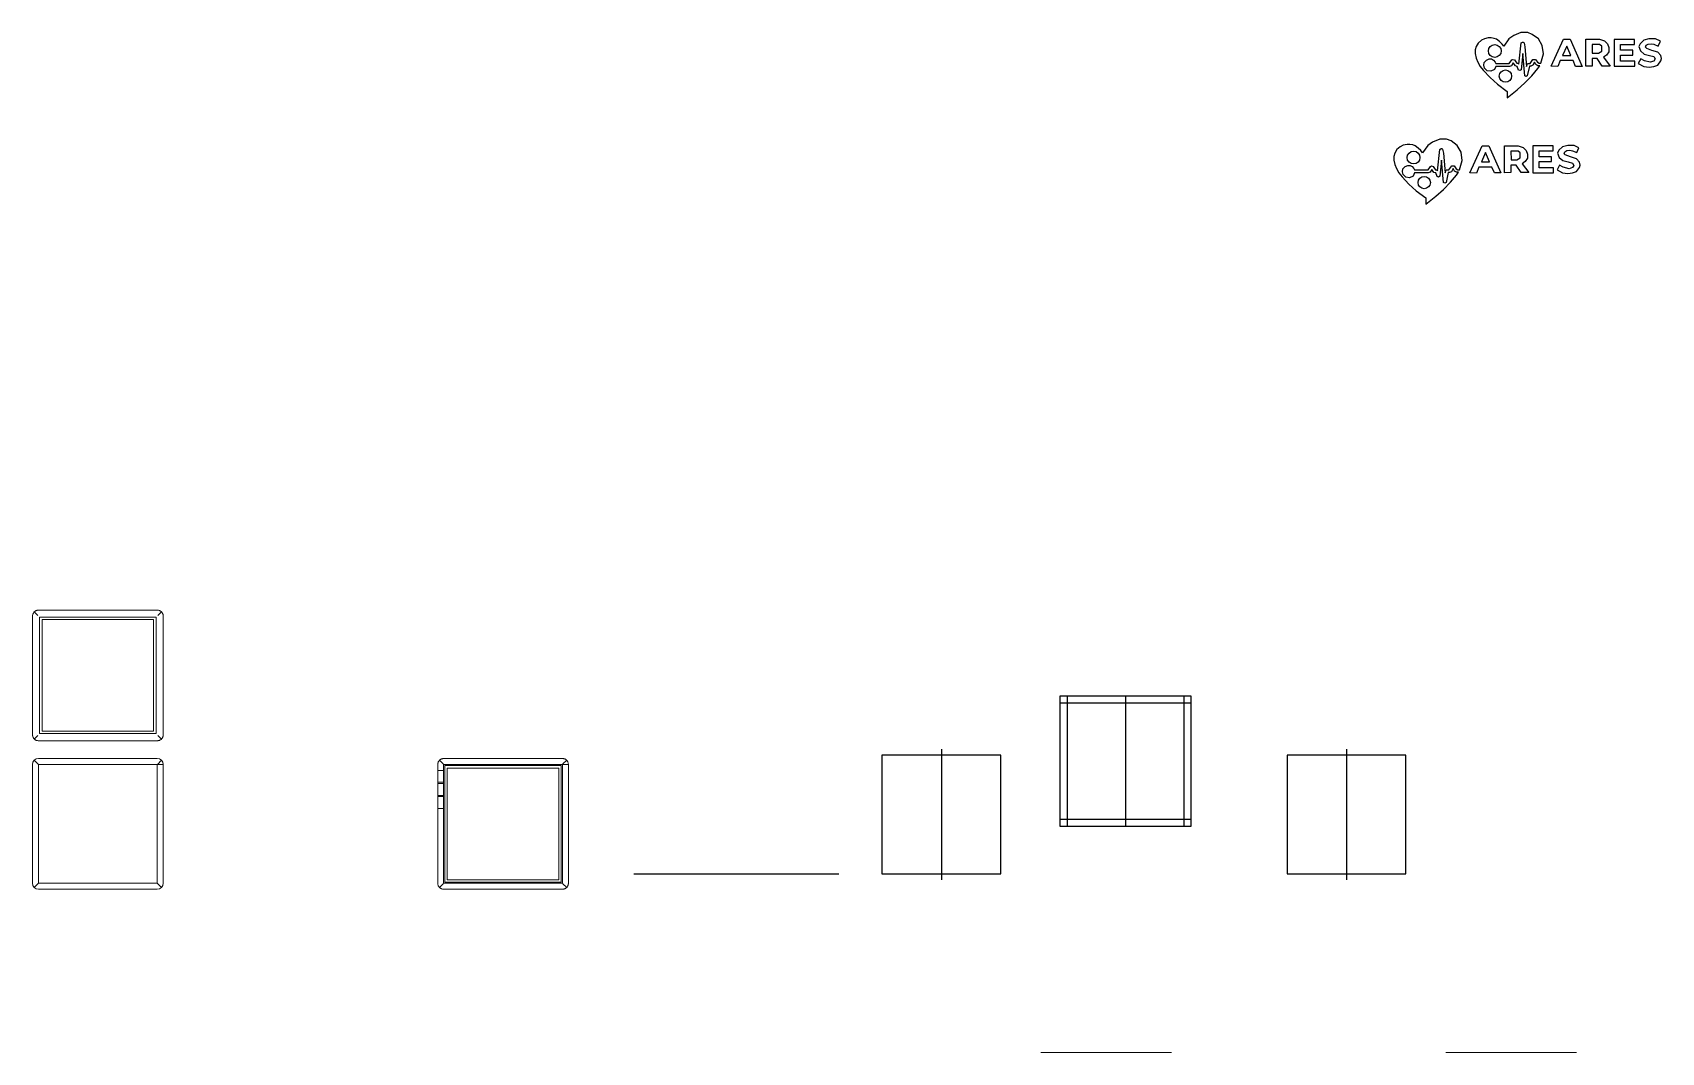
# Model space of a CAD drawing. Header units: millimetres. Extents: x -565 to 806, y 0 to 858.
import ezdxf

# ---------------------------------------------------------------- set-up
doc = ezdxf.new("R2010")
doc.units = ezdxf.units.MM
doc.layers.add('Capa1', color=90, linetype='Continuous')

msp = doc.modelspace()

# ---------------------------------------------------------------- linework, layer by layer
at = {"color": 0, "linetype": 'Continuous', "lineweight": 0}
for p, q in [((-563.8, 370.9), (-560.7, 367.8)), ((-460.3, 372.4), (-560.3, 372.4)), ((-456.7, 370.9), (-459.8, 367.8)), ((-565.3, 367.4), (-565.3, 267.4)), ((-461.3, 366.4), (-559.3, 366.4)), ((-559.3, 366.4), (-559.3, 268.4)), ((-557.3, 364.4), (-463.3, 364.4)), ((-557.3, 270.4), (-557.3, 364.4)), ((-463.3, 364.4), (-463.3, 270.4)), ((-461.3, 268.4), (-461.3, 366.4)), ((-455.3, 267.4), (-455.3, 367.4)), ((-560.7, 266.9), (-563.8, 263.8)), ((-560.3, 262.4), (-460.3, 262.4)), ((-559.3, 268.4), (-461.3, 268.4)), ((-463.3, 270.4), (-557.3, 270.4)), ((-456.7, 263.8), (-459.8, 266.9)), ((-460.3, 247.4), (-560.3, 247.4)), ((-119.1, 247.4), (-219.1, 247.4)), ((-565.3, 242.4), (-565.3, 142.4)), ((-563.8, 245.9), (-560.3, 242.4)), ((-560.3, 242.4), (-460.3, 242.4)), ((-560.3, 142.4), (-560.3, 242.4)), ((-460.3, 242.4), (-460.3, 142.4)), ((-460.3, 242.4), (-460.3, 242.4)), ((-460.3, 242.4), (-455.7, 242.4)), ((-460.3, 242.4), (-455.7, 242.4)), ((-456.7, 245.9), (-460.2, 242.4)), ((-455.7, 242.4), (-455.7, 242.4)), ((-455.3, 142.4), (-455.3, 242.4)), ((-224.1, 242.4), (-224.1, 142.4)), ((-219.1, 237.4), (-224.1, 237.4)), ((-222.6, 245.9), (-219.5, 242.8)), ((-219.5, 242.8), (-219.1, 242.4)), ((-219.1, 242.4), (-119.1, 242.4)), ((-219.1, 142.4), (-219.1, 242.4)), ((-120.1, 241.4), (-218.1, 241.4)), ((-218.1, 241.4), (-218.1, 143.4)), ((-216.1, 239.4), (-122.1, 239.4)), ((-216.1, 145.4), (-216.1, 239.4)), ((-122.1, 239.4), (-122.1, 145.4)), ((-120.1, 143.4), (-120.1, 241.4)), ((-118.7, 242.8), (-119.1, 242.4)), ((-119.1, 242.4), (-119.1, 242.4)), ((-119.1, 242.4), (-114.5, 242.4)), ((-119.1, 242.4), (-114.5, 242.4)), ((-119.1, 242.4), (-119.1, 142.4)), ((-115.5, 245.9), (-118.7, 242.8)), ((-114.5, 242.4), (-114.5, 242.4)), ((-114.1, 142.4), (-114.1, 242.4)), ((-219.1, 227.4), (-224.1, 227.4)), ((-219.1, 226.4), (-224.1, 226.4)), ((-219.1, 216.4), (-224.1, 216.4)), ((-219.1, 215.4), (-224.1, 215.4)), ((-219.1, 205.4), (-224.1, 205.4)), ((-563.8, 138.8), (-560.3, 142.4)), ((-460.3, 142.4), (-560.3, 142.4)), ((-460.3, 142.4), (-560.3, 142.4)), ((-560.3, 137.4), (-460.3, 137.4)), ((-460.3, 142.4), (-456.7, 138.8)), ((-219.5, 142), (-222.6, 138.8)), ((-219.5, 142), (-219.1, 142.4)), ((-119.1, 142.4), (-219.1, 142.4)), ((-119.1, 142.4), (-219.1, 142.4)), ((-219.1, 137.4), (-119.1, 137.4)), ((-218.1, 143.4), (-120.1, 143.4)), ((-122.1, 145.4), (-216.1, 145.4)), ((-119.1, 142.4), (-118.7, 142)), ((-115.5, 138.8), (-118.7, 142)), ((283.7, 0, 50.3), (283.7, 0, 5.3)), ((288.7, 0, 50.3), (283.7, 0, 50.3)), ((283.7, 0, 77.3), (288.7, 0, 77.3)), ((288.7, 0, 8.3), (283.7, 0, 8.3)), ((288.7, 0, 18.3), (283.7, 0, 18.3)), ((288.7, 0, 8.3), (283.7, 0, 8.3)), ((288.7, 0, 18.3), (283.7, 0, 18.3)), ((288.7, 0, 5.3), (285.2, 0, 1.8)), ((389.1, 0, 80.3), (288.3, 0, 80.3)), ((288.7, 0, 0.3), (388.7, 0, 0.3)), ((288.7, 0, 50.3), (388.7, 0, 50.3)), ((288.7, 0, 77.3), (388.7, 0, 77.3)), ((288.7, 0, 0.3), (288.7, 0, 50.3)), ((388.7, 0, 3.3), (288.7, 0, 3.3)), ((387.7, 0, 71.3), (289.7, 0, 71.3)), ((289.7, 0, 71.3), (289.7, 0, 77.3)), ((291.7, 0, 77.3), (291.7, 0, 71.3)), ((299.6, 0, 32.7), (300, 0, 34.1)), ((299.6, 0, 31.2), (299.6, 0, 32.7)), ((300, 0, 29.3), (299.6, 0, 31.2)), ((300, 0, 34.1), (300.8, 0, 35.5)), ((300.7, 0, 27.5), (300, 0, 29.3)), ((301.8, 0, 25.7), (300.7, 0, 27.5)), ((300.8, 0, 35.5), (302.2, 0, 36.7)), ((303, 0, 24.2), (301.8, 0, 25.7)), ((302.2, 0, 36.7), (303.5, 0, 37.4)), ((305.9, 0, 21), (303, 0, 24.2)), ((303.2, 0, 26.2), (303.6, 0, 25)), ((303.4, 0, 27.4), (303.2, 0, 26.2)), ((304.3, 0, 28.4), (303.4, 0, 27.4)), ((303.5, 0, 37.4), (305.1, 0, 37.7)), ((303.6, 0, 25), (304.7, 0, 23.9)), ((305.5, 0, 28.9), (304.3, 0, 28.4)), ((304.7, 0, 23.9), (306.3, 0, 23.7)), ((305.1, 0, 37.7), (306.3, 0, 37.7)), ((306.5, 0, 28.9), (305.5, 0, 28.9)), ((309, 0, 18.2), (305.9, 0, 21)), ((306.3, 0, 23.7), (307.7, 0, 24.4)), ((306.3, 0, 37.7), (307.6, 0, 37.5)), ((307.3, 0, 28.4), (306.5, 0, 28.9)), ((308, 0, 27.6), (307.3, 0, 28.4)), ((307.6, 0, 37.5), (308.6, 0, 37.2)), ((307.7, 0, 24.4), (308.3, 0, 25.7)), ((308.2, 0, 27), (308, 0, 27.6)), ((314, 0, 27), (308.2, 0, 27)), ((308.3, 0, 25.7), (314, 0, 25.7)), ((308.6, 0, 37.2), (309.9, 0, 36.2)), ((313, 0, 15.2), (309, 0, 18.2)), ((309.9, 0, 36.2), (311, 0, 35.1)), ((311, 0, 35.1), (311.6, 0, 34.3)), ((311.6, 0, 34.3), (313.8, 0, 37.3)), ((313, 0, 12.6), (313, 0, 15.2)), ((317.3, 0, 15.9), (313, 0, 12.6)), ((313.8, 0, 37.3), (315.8, 0, 38.7)), ((315, 0, 28.5), (314, 0, 27)), ((314, 0, 25.7), (314.9, 0, 26)), ((314.9, 0, 26), (315.6, 0, 27.2)), ((315.4, 0, 28.7), (315, 0, 28.5)), ((316.1, 0, 28.5), (315.4, 0, 28.7)), ((315.6, 0, 27.2), (316.5, 0, 26)), ((315.8, 0, 38.7), (318.9, 0, 40)), ((317.1, 0, 27.1), (316.1, 0, 28.5)), ((316.5, 0, 26), (317.3, 0, 25.7)), ((317.6, 0, 27.1), (317.1, 0, 27.1)), ((320.6, 0, 18.8), (317.3, 0, 15.9)), ((317.3, 0, 25.7), (317.9, 0, 24.2)), ((318, 0, 26.7), (317.6, 0, 27.1)), ((317.9, 0, 24.2), (318.4, 0, 24)), ((319, 0, 35.7), (318, 0, 26.7)), ((318.4, 0, 24), (318.9, 0, 24.3)), ((318.9, 0, 40), (321.7, 0, 40)), ((318.9, 0, 24.3), (319.6, 0, 31.1)), ((319.5, 0, 36), (319, 0, 35.7)), ((319.8, 0, 36), (319.5, 0, 36)), ((319.6, 0, 31.1), (320.6, 0, 21.8)), ((320.2, 0, 35.7), (319.8, 0, 36)), ((320.5, 0, 34), (320.2, 0, 35.7)), ((321.2, 0, 25.7), (320.5, 0, 34)), ((323.5, 0, 21.8), (320.6, 0, 18.8)), ((320.6, 0, 21.8), (321.1, 0, 21.5)), ((321.1, 0, 21.5), (321.6, 0, 21.7)), ((321.6, 0, 27), (321.2, 0, 25.7)), ((322.7, 0, 27), (321.6, 0, 27)), ((321.6, 0, 21.7), (322.5, 0, 25.9)), ((321.7, 0, 40), (323.7, 0, 39.2)), ((322.5, 0, 25.9), (323.1, 0, 25.9)), ((323.9, 0, 28.7), (322.7, 0, 27)), ((323.1, 0, 25.9), (323.9, 0, 26.3)), ((326, 0, 24.9), (323.5, 0, 21.8)), ((323.7, 0, 39.2), (326.3, 0, 37.3)), ((325.1, 0, 28.7), (323.9, 0, 28.7)), ((323.9, 0, 26.3), (324.6, 0, 27.6)), ((324.6, 0, 27.6), (325.2, 0, 26.5)), ((325.8, 0, 27.5), (325.1, 0, 28.7)), ((325.2, 0, 26.5), (326, 0, 26)), ((326.5, 0, 27.1), (325.8, 0, 27.5)), ((326.8, 0, 26), (326, 0, 24.9)), ((326, 0, 26), (326.8, 0, 26)), ((326.3, 0, 37.3), (327.9, 0, 34.5)), ((327.2, 0, 27.1), (326.5, 0, 27.1)), ((328.3, 0, 31), (327.2, 0, 27.1)), ((327.9, 0, 34.5), (328.3, 0, 31)), ((331.6, 0, 25.8), (336.8, 0, 37.2)), ((334.4, 0, 25.7), (331.6, 0, 25.8)), ((335.4, 0, 28.2), (334.4, 0, 25.7)), ((340.8, 0, 28.2), (335.4, 0, 28.2)), ((338.2, 0, 34.3), (336.4, 0, 30.4)), ((336.4, 0, 30.4), (339.9, 0, 30.4)), ((336.8, 0, 37.2), (339.6, 0, 37.2)), ((339.9, 0, 30.4), (338.2, 0, 34.3)), ((339.6, 0, 37.2), (344.7, 0, 25.7)), ((341.9, 0, 25.7), (340.8, 0, 28.2)), ((344.7, 0, 25.7), (341.9, 0, 25.7)), ((346.1, 0, 37.2), (351.9, 0, 37.2)), ((346.1, 0, 25.8), (346.1, 0, 37.2)), ((348.9, 0, 25.8), (346.1, 0, 25.8)), ((348.9, 0, 31.3), (351.4, 0, 31.3)), ((348.9, 0, 29.1), (348.9, 0, 25.8)), ((351, 0, 29.1), (348.9, 0, 29.1)), ((348.9, 0, 34.9), (348.9, 0, 31.3)), ((351.9, 0, 34.9), (348.9, 0, 34.9)), ((353.1, 0, 25.9), (351, 0, 29.1)), ((351.4, 0, 31.3), (352.8, 0, 32.1)), ((351.9, 0, 37.2), (354.1, 0, 36.5)), ((352.8, 0, 34.3), (351.9, 0, 34.9)), ((352.8, 0, 32.1), (352.8, 0, 34.3)), ((356.4, 0, 25.9), (353.1, 0, 25.9)), ((353.6, 0, 29.6), (356.4, 0, 25.9)), ((354.9, 0, 30.5), (353.6, 0, 29.6)), ((354.1, 0, 36.5), (355.3, 0, 35.2)), ((355.8, 0, 31.9), (354.9, 0, 30.5)), ((355.3, 0, 35.2), (355.8, 0, 33.7)), ((355.8, 0, 33.7), (355.8, 0, 31.9)), ((358.2, 0, 25.8), (358.1, 0, 37.1)), ((358.1, 0, 37.1), (366.7, 0, 37.1)), ((366.9, 0, 25.8), (358.2, 0, 25.8)), ((360.8, 0, 27.9), (366.9, 0, 27.9)), ((360.8, 0, 30.5), (360.8, 0, 27.9)), ((365.9, 0, 30.5), (360.8, 0, 30.5)), ((360.8, 0, 32.6), (365.9, 0, 32.6)), ((360.8, 0, 35), (360.8, 0, 32.6)), ((366.7, 0, 35), (360.8, 0, 35)), ((365.9, 0, 32.6), (365.9, 0, 30.5)), ((366.7, 0, 37.1), (366.7, 0, 35)), ((366.9, 0, 27.9), (366.9, 0, 25.8)), ((368.3, 0, 27), (369.4, 0, 29)), ((370.6, 0, 25.7), (368.3, 0, 27)), ((368.5, 0, 34.1), (369, 0, 35.3)), ((369.2, 0, 32.3), (368.5, 0, 34.1)), ((369, 0, 35.3), (370.6, 0, 36.8)), ((370.8, 0, 30.9), (369.2, 0, 32.3)), ((369.4, 0, 29), (370.9, 0, 28.1)), ((372.8, 0, 25.5), (370.6, 0, 25.7)), ((370.6, 0, 36.8), (372.8, 0, 37.3)), ((374.8, 0, 29.9), (370.8, 0, 30.9)), ((370.9, 0, 28.1), (373.3, 0, 27.5)), ((371.3, 0, 33.8), (371.8, 0, 33.3)), ((371.6, 0, 34.7), (371.3, 0, 33.8)), ((372.5, 0, 35.1), (371.6, 0, 34.7)), ((371.8, 0, 33.3), (374, 0, 32.4)), ((373.7, 0, 35.3), (372.5, 0, 35.1)), ((374.7, 0, 25.7), (372.8, 0, 25.5)), ((372.8, 0, 37.3), (375.5, 0, 37.3)), ((373.3, 0, 27.5), (374.8, 0, 28)), ((374.8, 0, 35.1), (373.7, 0, 35.3)), ((374, 0, 32.4), (376.5, 0, 31.7)), ((376.5, 0, 26.3), (374.7, 0, 25.7)), ((376.6, 0, 34.3), (374.8, 0, 35.1)), ((375.4, 0, 28.9), (374.8, 0, 29.9)), ((374.8, 0, 28), (375.4, 0, 28.9)), ((375.5, 0, 37.3), (377.6, 0, 36.3)), ((377.8, 0, 28), (376.5, 0, 26.3)), ((376.5, 0, 31.7), (377.7, 0, 30.3)), ((377.6, 0, 36.3), (376.6, 0, 34.3)), ((377.7, 0, 30.3), (378, 0, 29)), ((378, 0, 29), (377.8, 0, 28)), ((385.7, 0, 71.3), (385.7, 0, 77.3)), ((387.7, 0, 77.3), (387.7, 0, 71.3)), ((393.7, 0, 50.3), (388.7, 0, 50.3)), ((392.2, 0, 1.8), (388.7, 0, 5.3)), ((388.7, 0, 77.3), (393.7, 0, 77.3)), ((388.7, 0, 50.3), (388.7, 0, 0.3)), ((388.7, 0, 3.3), (393.3, 0, 3.3)), ((388.7, 0, 0.3), (388.7, 0, 0.3)), ((393.7, 0, 5.3), (393.7, 0, 50.3)), ((624.9, 0, 50.3), (624.9, 0, 5.3)), ((629.9, 0, 50.3), (624.9, 0, 50.3)), ((624.9, 0, 77.3), (629.9, 0, 77.3)), ((629.9, 0, 8.3), (624.9, 0, 8.3)), ((629.9, 0, 18.3), (624.9, 0, 18.3)), ((629.9, 0, 8.3), (624.9, 0, 8.3)), ((629.9, 0, 18.3), (624.9, 0, 18.3)), ((629.9, 0, 5.3), (626.3, 0, 1.8)), ((730.3, 0, 80.3), (629.5, 0, 80.3)), ((629.9, 0, 50.3), (729.9, 0, 50.3)), ((629.9, 0, 0.3), (729.9, 0, 0.3)), ((629.9, 0, 77.3), (729.9, 0, 77.3)), ((629.9, 0, 0.3), (629.9, 0, 50.3)), ((729.9, 0, 3.3), (629.9, 0, 3.3)), ((728.9, 0, 71.3), (630.9, 0, 71.3)), ((630.9, 0, 71.3), (630.9, 0, 77.3)), ((632.9, 0, 77.3), (632.9, 0, 71.3)), ((726.9, 0, 71.3), (726.9, 0, 77.3)), ((728.9, 0, 77.3), (728.9, 0, 71.3)), ((734.9, 0, 50.3), (729.9, 0, 50.3)), ((733.4, 0, 1.8), (729.9, 0, 5.3)), ((729.9, 0, 77.3), (734.9, 0, 77.3)), ((729.9, 0, 50.3), (729.9, 0, 0.3)), ((729.9, 0, 3.3), (734.5, 0, 3.3)), ((729.9, 0, 0.3), (729.9, 0, 0.3)), ((734.9, 0, 5.3), (734.9, 0, 50.3))]:
    msp.add_line(p, q, dxfattribs=at)
for p, q in [((300.1, 300.2), (410.1, 300.2)), ((300.1, 190.2), (300.1, 300.2)), ((300.1, 294.2), (410.1, 294.2)), ((306.1, 190.2), (306.1, 300.2)), ((355.1, 300.2), (355.1, 190.2)), ((404.1, 300.2), (404.1, 190.2)), ((410.1, 300.2), (410.1, 190.2)), ((250, 250.2), (150, 250.2)), ((150, 250.2), (150, 150.2)), ((200, 255.2, 77), (200, 145.2, 77)), ((250, 150.2), (250, 250.2)), ((591.1, 250.2), (491.1, 250.2)), ((491.1, 250.2), (491.1, 150.2)), ((541.1, 255.2, 77), (541.1, 145.2, 77)), ((591.1, 150.2), (591.1, 250.2)), ((355.1, 245.2), (355.1, 245.2, 6)), ((410.1, 196.2), (300.1, 196.2)), ((410.1, 190.2), (300.1, 190.2)), ((150, 150.2), (250, 150.2)), ((491.1, 150.2), (591.1, 150.2))]:
    msp.add_line(p, q)
at = {"color": 0, "linetype": 'Continuous', "lineweight": 0, "extrusion": (0, -1, 0)}
for centre, radius in [((307.9, 32.2), 2.7), ((312.4, 21.7), 2.6)]:
    msp.add_circle(centre, radius, dxfattribs=at)
at = {"color": 0, "linetype": 'Continuous', "lineweight": 0}
for centre, start, end in [((-560.3, 242.4), 90, 180), ((-460.3, 242.4), 0, 90), ((-560.3, 142.4), 180, 270), ((-460.3, 142.4), 270, 0)]:
    msp.add_arc(centre, 5, start, end, dxfattribs=at)
at = {"color": 0, "linetype": 'Continuous', "lineweight": 0, "extrusion": (0, -1, 0)}
for centre, start, end in [((288.7, 5.3), 180, 225), ((288.7, 5.3), 225, 270), ((288.3, 75.3), 90, 128.5811), ((388.7, 5.3), 270, 315), ((389.1, 75.3), 51.4189, 90), ((388.7, 5.3), 315, 0), ((629.9, 5.3), 180, 225), ((629.9, 5.3), 225, 270), ((629.5, 75.3), 90, 128.5811), ((729.9, 5.3), 270, 315), ((730.3, 75.3), 51.4189, 90), ((729.9, 5.3), 315, 0)]:
    msp.add_arc(centre, 5, start, end, dxfattribs=at)
at = {"color": 0, "linetype": 'Continuous', "lineweight": 0}
for points, knots in [([(-563.8, 370.9), (-564, 370.6), (-564.2, 370.4), (-564.5, 370), (-564.6, 369.7), (-564.9, 369.3), (-564.9, 369.1), (-565.1, 368.6), (-565.2, 368.4), (-565.2, 367.9), (-565.3, 367.6), (-565.3, 367.4)], [28.963305, 28.963305, 28.963305, 28.963305, 30.030513, 30.030513, 30.830934, 30.830934, 31.631354, 31.631354, 32.431774, 32.431774, 33.232195, 33.232195, 33.232195, 33.232195]), ([(-560.3, 372.4), (-560.5, 372.4), (-560.8, 372.3), (-561.3, 372.3), (-561.5, 372.2), (-562, 372), (-562.2, 372), (-562.7, 371.7), (-562.9, 371.6), (-563.3, 371.3), (-563.6, 371.1), (-563.8, 370.9)], [0.978497, 0.978497, 0.978497, 0.978497, 1.778918, 1.778918, 2.579338, 2.579338, 3.379758, 3.379758, 4.180179, 4.180179, 5.247387, 5.247387, 5.247387, 5.247387]), ([(-456.7, 370.9), (-457, 371.1), (-457.2, 371.3), (-457.7, 371.6), (-457.9, 371.7), (-458.3, 372), (-458.5, 372), (-459, 372.2), (-459.2, 372.3), (-459.7, 372.3), (-460, 372.4), (-460.3, 372.4)], [28.963305, 28.963305, 28.963305, 28.963305, 30.030513, 30.030513, 30.830934, 30.830934, 31.631354, 31.631354, 32.431774, 32.431774, 33.232195, 33.232195, 33.232195, 33.232195]), ([(-455.3, 367.4), (-455.3, 367.6), (-455.3, 367.9), (-455.4, 368.4), (-455.4, 368.6), (-455.6, 369.1), (-455.7, 369.3), (-455.9, 369.7), (-456, 370), (-456.3, 370.4), (-456.5, 370.6), (-456.7, 370.9)], [0.978497, 0.978497, 0.978497, 0.978497, 1.778918, 1.778918, 2.579338, 2.579338, 3.379758, 3.379758, 4.180179, 4.180179, 5.247387, 5.247387, 5.247387, 5.247387]), ([(-565.3, 267.4), (-565.3, 267.1), (-565.2, 266.8), (-565.2, 266.3), (-565.1, 266.1), (-564.9, 265.6), (-564.9, 265.4), (-564.6, 265), (-564.5, 264.8), (-564.2, 264.3), (-564, 264.1), (-563.8, 263.8)], [0.978497, 0.978497, 0.978497, 0.978497, 1.778918, 1.778918, 2.579338, 2.579338, 3.379758, 3.379758, 4.180179, 4.180179, 5.247387, 5.247387, 5.247387, 5.247387]), ([(-563.8, 263.8), (-563.6, 263.6), (-563.3, 263.4), (-562.9, 263.1), (-562.7, 263), (-562.2, 262.7), (-562, 262.7), (-561.5, 262.5), (-561.3, 262.5), (-560.8, 262.4), (-560.5, 262.4), (-560.3, 262.4)], [28.963305, 28.963305, 28.963305, 28.963305, 30.030513, 30.030513, 30.830934, 30.830934, 31.631354, 31.631354, 32.431774, 32.431774, 33.232195, 33.232195, 33.232195, 33.232195]), ([(-460.3, 262.4), (-460, 262.4), (-459.7, 262.4), (-459.2, 262.5), (-459, 262.5), (-458.5, 262.7), (-458.3, 262.7), (-457.9, 263), (-457.7, 263.1), (-457.2, 263.4), (-457, 263.6), (-456.7, 263.8)], [0.978497, 0.978497, 0.978497, 0.978497, 1.778918, 1.778918, 2.579338, 2.579338, 3.379758, 3.379758, 4.180179, 4.180179, 5.247387, 5.247387, 5.247387, 5.247387]), ([(-456.7, 263.8), (-456.5, 264.1), (-456.3, 264.3), (-456, 264.8), (-455.9, 265), (-455.7, 265.4), (-455.6, 265.6), (-455.4, 266.1), (-455.4, 266.3), (-455.3, 266.8), (-455.3, 267.1), (-455.3, 267.4)], [28.963305, 28.963305, 28.963305, 28.963305, 30.030513, 30.030513, 30.830934, 30.830934, 31.631354, 31.631354, 32.431774, 32.431774, 33.232195, 33.232195, 33.232195, 33.232195]), ([(-219.1, 247.4), (-219.3, 247.4), (-219.6, 247.4), (-220.1, 247.3), (-220.3, 247.2), (-220.8, 247.1), (-221, 247), (-221.5, 246.8), (-221.7, 246.7), (-222.1, 246.4), (-222.4, 246.2), (-222.6, 245.9)], [0.978497, 0.978497, 0.978497, 0.978497, 1.778918, 1.778918, 2.579338, 2.579338, 3.379758, 3.379758, 4.180179, 4.180179, 5.247387, 5.247387, 5.247387, 5.247387]), ([(-115.5, 245.9), (-115.8, 246.2), (-116, 246.4), (-116.5, 246.7), (-116.7, 246.8), (-117.1, 247), (-117.3, 247.1), (-117.8, 247.2), (-118, 247.3), (-118.5, 247.4), (-118.8, 247.4), (-119.1, 247.4)], [28.963305, 28.963305, 28.963305, 28.963305, 30.030513, 30.030513, 30.830934, 30.830934, 31.631354, 31.631354, 32.431774, 32.431774, 33.232195, 33.232195, 33.232195, 33.232195]), ([(-222.6, 245.9), (-222.8, 245.7), (-223.1, 245.4), (-223.3, 245), (-223.5, 244.8), (-223.7, 244.3), (-223.8, 244.1), (-223.9, 243.7), (-224, 243.4), (-224, 242.9), (-224.1, 242.6), (-224.1, 242.4)], [28.963305, 28.963305, 28.963305, 28.963305, 30.030513, 30.030513, 30.830934, 30.830934, 31.631354, 31.631354, 32.431774, 32.431774, 33.232195, 33.232195, 33.232195, 33.232195]), ([(-114.1, 242.4), (-114.1, 242.6), (-114.1, 242.9), (-114.2, 243.4), (-114.2, 243.7), (-114.4, 244.1), (-114.5, 244.3), (-114.7, 244.8), (-114.8, 245), (-115.1, 245.4), (-115.3, 245.7), (-115.5, 245.9)], [0.978497, 0.978497, 0.978497, 0.978497, 1.778918, 1.778918, 2.579338, 2.579338, 3.379758, 3.379758, 4.180179, 4.180179, 5.247387, 5.247387, 5.247387, 5.247387]), ([(-224.1, 142.4), (-224.1, 142.1), (-224, 141.9), (-224, 141.4), (-223.9, 141.1), (-223.8, 140.6), (-223.7, 140.4), (-223.5, 140), (-223.3, 139.8), (-223.1, 139.3), (-222.8, 139.1), (-222.6, 138.8)], [0.978497, 0.978497, 0.978497, 0.978497, 1.778918, 1.778918, 2.579338, 2.579338, 3.379758, 3.379758, 4.180179, 4.180179, 5.247387, 5.247387, 5.247387, 5.247387]), ([(-222.6, 138.8), (-222.4, 138.6), (-222.1, 138.4), (-221.7, 138.1), (-221.5, 138), (-221, 137.8), (-220.8, 137.7), (-220.3, 137.5), (-220.1, 137.5), (-219.6, 137.4), (-219.3, 137.4), (-219.1, 137.4)], [28.963305, 28.963305, 28.963305, 28.963305, 30.030513, 30.030513, 30.830934, 30.830934, 31.631354, 31.631354, 32.431774, 32.431774, 33.232195, 33.232195, 33.232195, 33.232195]), ([(-119.1, 137.4), (-118.8, 137.4), (-118.5, 137.4), (-118, 137.5), (-117.8, 137.5), (-117.3, 137.7), (-117.1, 137.8), (-116.7, 138), (-116.5, 138.1), (-116, 138.4), (-115.8, 138.6), (-115.5, 138.8)], [0.978497, 0.978497, 0.978497, 0.978497, 1.778918, 1.778918, 2.579338, 2.579338, 3.379758, 3.379758, 4.180179, 4.180179, 5.247387, 5.247387, 5.247387, 5.247387]), ([(-115.5, 138.8), (-115.3, 139.1), (-115.1, 139.3), (-114.8, 139.8), (-114.7, 140), (-114.5, 140.4), (-114.4, 140.6), (-114.2, 141.1), (-114.2, 141.4), (-114.1, 141.9), (-114.1, 142.1), (-114.1, 142.4)], [28.963305, 28.963305, 28.963305, 28.963305, 30.030513, 30.030513, 30.830934, 30.830934, 31.631354, 31.631354, 32.431774, 32.431774, 33.232195, 33.232195, 33.232195, 33.232195]), ([(283.7, 0, 77.3), (283.7, 0, 77.3), (283.7, 0, 77.4), (283.8, 0, 77.5), (283.8, 0, 77.7), (284, 0, 77.9), (284.1, 0, 78.1), (284.3, 0, 78.4), (284.4, 0, 78.5), (284.7, 0, 78.8), (284.9, 0, 79), (285.2, 0, 79.2)], [0.978497, 0.978497, 0.978497, 0.978497, 1.778918, 1.778918, 2.579338, 2.579338, 3.379758, 3.379758, 4.180179, 4.180179, 5.247387, 5.247387, 5.247387, 5.247387]), ([(285.2, 0, 79.2), (285.4, 0, 79), (285.7, 0, 78.8), (286.1, 0, 78.5), (286.3, 0, 78.4), (286.7, 0, 78.1), (286.9, 0, 77.9), (287.4, 0, 77.7), (287.7, 0, 77.5), (288.2, 0, 77.4), (288.4, 0, 77.3), (288.7, 0, 77.3)], [28.963305, 28.963305, 28.963305, 28.963305, 30.030513, 30.030513, 30.830934, 30.830934, 31.631354, 31.631354, 32.431774, 32.431774, 33.232195, 33.232195, 33.232195, 33.232195]), ([(388.7, 0, 77.3), (389, 0, 77.3), (389.2, 0, 77.4), (389.7, 0, 77.5), (390, 0, 77.7), (390.4, 0, 77.9), (390.7, 0, 78.1), (391.1, 0, 78.4), (391.3, 0, 78.5), (391.7, 0, 78.8), (392, 0, 79), (392.2, 0, 79.2)], [0.978497, 0.978497, 0.978497, 0.978497, 1.778918, 1.778918, 2.579338, 2.579338, 3.379758, 3.379758, 4.180179, 4.180179, 5.247387, 5.247387, 5.247387, 5.247387]), ([(392.2, 0, 79.2), (392.5, 0, 79), (392.7, 0, 78.8), (393, 0, 78.5), (393.1, 0, 78.4), (393.3, 0, 78.1), (393.4, 0, 77.9), (393.5, 0, 77.7), (393.6, 0, 77.5), (393.7, 0, 77.4), (393.7, 0, 77.3), (393.7, 0, 77.3)], [28.963305, 28.963305, 28.963305, 28.963305, 30.030513, 30.030513, 30.830934, 30.830934, 31.631354, 31.631354, 32.431774, 32.431774, 33.232195, 33.232195, 33.232195, 33.232195]), ([(624.9, 0, 77.3), (624.9, 0, 77.3), (624.9, 0, 77.4), (625, 0, 77.5), (625, 0, 77.7), (625.2, 0, 77.9), (625.3, 0, 78.1), (625.5, 0, 78.4), (625.6, 0, 78.5), (625.9, 0, 78.8), (626.1, 0, 79), (626.3, 0, 79.2)], [0.978497, 0.978497, 0.978497, 0.978497, 1.778918, 1.778918, 2.579338, 2.579338, 3.379758, 3.379758, 4.180179, 4.180179, 5.247387, 5.247387, 5.247387, 5.247387]), ([(626.3, 0, 79.2), (626.6, 0, 79), (626.8, 0, 78.8), (627.3, 0, 78.5), (627.5, 0, 78.4), (627.9, 0, 78.1), (628.1, 0, 77.9), (628.6, 0, 77.7), (628.8, 0, 77.5), (629.3, 0, 77.4), (629.6, 0, 77.3), (629.9, 0, 77.3)], [28.963305, 28.963305, 28.963305, 28.963305, 30.030513, 30.030513, 30.830934, 30.830934, 31.631354, 31.631354, 32.431774, 32.431774, 33.232195, 33.232195, 33.232195, 33.232195]), ([(729.9, 0, 77.3), (730.1, 0, 77.3), (730.4, 0, 77.4), (730.9, 0, 77.5), (731.1, 0, 77.7), (731.6, 0, 77.9), (731.8, 0, 78.1), (732.3, 0, 78.4), (732.5, 0, 78.5), (732.9, 0, 78.8), (733.2, 0, 79), (733.4, 0, 79.2)], [0.978497, 0.978497, 0.978497, 0.978497, 1.778918, 1.778918, 2.579338, 2.579338, 3.379758, 3.379758, 4.180179, 4.180179, 5.247387, 5.247387, 5.247387, 5.247387]), ([(733.4, 0, 79.2), (733.6, 0, 79), (733.9, 0, 78.8), (734.1, 0, 78.5), (734.3, 0, 78.4), (734.5, 0, 78.1), (734.6, 0, 77.9), (734.7, 0, 77.7), (734.8, 0, 77.5), (734.9, 0, 77.4), (734.9, 0, 77.3), (734.9, 0, 77.3)], [28.963305, 28.963305, 28.963305, 28.963305, 30.030513, 30.030513, 30.830934, 30.830934, 31.631354, 31.631354, 32.431774, 32.431774, 33.232195, 33.232195, 33.232195, 33.232195])]:
    msp.add_open_spline(points, degree=3, knots=knots, dxfattribs=at)
at = {"layer": 'Capa1'}
for p, q in [((654.7, 852), (652, 849.7)), ((657.3, 853.3), (654.7, 852)), ((660.5, 854), (657.3, 853.3)), ((663, 854), (660.5, 854)), ((665.5, 853.6), (663, 854)), ((667.4, 852.9), (665.5, 853.6)), ((670.1, 851), (667.4, 852.9)), ((672.2, 848.8), (670.1, 851)), ((677.9, 853.2), (673.5, 847.1)), ((682, 856), (677.9, 853.2)), ((688, 858.5), (682, 856)), ((693.7, 858.5), (688, 858.5)), ((688.3, 849.9), (689.3, 850.5)), ((689.3, 850.5), (689.9, 850.5)), ((689.9, 850.5), (690.6, 850)), ((697.6, 857), (693.7, 858.5)), ((702.9, 853.2), (697.6, 857)), ((706, 847.5), (702.9, 853.2)), ((742.6, 830.2), (742.6, 852.9)), ((742.6, 852.9), (754.1, 852.9)), ((754.1, 852.9), (758.4, 851.5)), ((758.4, 851.5), (760.9, 849)), ((766.5, 852.8), (766.6, 830.1)), ((783.6, 852.8), (766.5, 852.8)), ((783.6, 848.6), (783.6, 852.8)), ((791.4, 852.1), (788.3, 849.1)), ((795.8, 853.1), (791.4, 852.1)), ((801.3, 853.1), (795.8, 853.1)), ((805.4, 851.2), (801.3, 853.1)), ((803.6, 847.2), (805.4, 851.2)), ((650.3, 846.7), (649.6, 843.9)), ((649.6, 843.9), (649.6, 840.9)), ((649.6, 840.9), (650.2, 837.1)), ((650.2, 837.1), (651.7, 833.6)), ((652, 849.7), (650.3, 846.7)), ((673.5, 847.1), (672.2, 848.8)), ((673.5, 847.1), (673.5, 847.1)), ((686.3, 831.9), (688.3, 849.9)), ((689.5, 840.8), (688.2, 827.1)), ((691.4, 822.1), (689.5, 840.8)), ((690.6, 850), (691.2, 846.6)), ((691.2, 846.6), (692.8, 829.9)), ((704.8, 832.7), (707, 840.5)), ((707, 840.5), (706, 847.5)), ((726.7, 847.2), (723.1, 839.3)), ((723.1, 839.3), (730, 839.3)), ((730, 839.3), (726.7, 847.2)), ((748.1, 848.4), (748.1, 841.1)), ((754.1, 848.4), (748.1, 848.4)), ((748.1, 841.1), (753.2, 841.1)), ((752.3, 836.7), (748.1, 836.7)), ((748.1, 836.7), (748.1, 830.2)), ((756.5, 830.3), (752.3, 836.7)), ((753.2, 841.1), (756, 842.8)), ((756, 847.1), (754.1, 848.4)), ((756, 844.8), (756, 847.1)), ((756, 842.8), (756, 844.8)), ((760.1, 839.6), (757.6, 837.7)), ((757.6, 837.7), (763.1, 830.3)), ((762, 842.4), (760.1, 839.6)), ((760.9, 849), (762, 845.9)), ((762, 845.9), (762, 842.4)), ((771.9, 843.7), (771.9, 848.6)), ((771.9, 848.6), (783.6, 848.6)), ((782.2, 843.7), (771.9, 843.7)), ((771.9, 834.3), (771.9, 839.6)), ((771.9, 839.6), (782.2, 839.6)), ((782.2, 839.6), (782.2, 843.7)), ((788.3, 849.1), (787.4, 846.8)), ((787.4, 846.8), (788.6, 843.1)), ((788.6, 843.1), (791.9, 840.4)), ((791.9, 840.4), (796.3, 839.3)), ((792.8, 846.2), (793.4, 847.9)), ((793.9, 845.2), (792.8, 846.2)), ((793.4, 847.9), (795.2, 848.8)), ((798.2, 843.4), (793.9, 845.2)), ((795.2, 848.8), (797.7, 849.1)), ((796.3, 839.3), (799.9, 838.3)), ((797.7, 849.1), (799.8, 848.7)), ((803.2, 841.9), (798.2, 843.4)), ((799.8, 848.7), (803.6, 847.2)), ((799.9, 838.3), (801, 836.4)), ((805.7, 839.1), (803.2, 841.9)), ((806.3, 836.6), (805.7, 839.1)), ((651.7, 833.6), (653.8, 830)), ((653.8, 830), (656.3, 826.9)), ((656.3, 826.9), (662.1, 820.6)), ((656.7, 831), (657.1, 833.3)), ((657.4, 828.6), (656.7, 831)), ((657.1, 833.3), (658.9, 835.4)), ((659.6, 826.3), (657.4, 828.6)), ((658.9, 835.4), (661.2, 836.3)), ((662.8, 825.9), (659.6, 826.3)), ((661.2, 836.3), (663.3, 836.3)), ((665.7, 827.3), (662.8, 825.9)), ((663.3, 836.3), (664.8, 835.3)), ((664.8, 835.3), (666.3, 833.7)), ((666.9, 830), (665.7, 827.3)), ((666.3, 833.7), (666.8, 832.6)), ((666.8, 832.6), (678.2, 832.6)), ((667.5, 830), (666.9, 830)), ((678.3, 830), (667.5, 830)), ((678.2, 832.6), (680.3, 835.5)), ((680, 830.6), (678.3, 830)), ((681.6, 832.9), (680, 830.6)), ((680.3, 835.5), (681.2, 835.9)), ((681.2, 835.9), (682.5, 835.6)), ((683.3, 830.5), (681.6, 832.9)), ((682.5, 835.6), (683.7, 833.8)), ((684.8, 830), (683.3, 830.5)), ((683.7, 833.8), (684.6, 832.7)), ((684.6, 832.7), (685.5, 832.7)), ((686, 827), (684.8, 830)), ((685.5, 832.7), (686.3, 831.9)), ((687, 826.6), (686, 827)), ((688.2, 827.1), (687, 826.6)), ((692.8, 829.9), (693.5, 832.6)), ((695.2, 830.3), (693.4, 822)), ((693.5, 832.6), (695.7, 832.6)), ((696.4, 830.3), (695.2, 830.3)), ((695.7, 832.6), (698.1, 835.9)), ((698, 831.1), (696.4, 830.3)), ((697.2, 822.2), (702.2, 828.3)), ((699.4, 833.7), (698, 831.1)), ((698.1, 835.9), (700.4, 835.9)), ((700.7, 831.6), (699.4, 833.7)), ((700.4, 835.9), (701.9, 833.6)), ((702.3, 830.6), (700.7, 831.6)), ((701.9, 833.6), (703.3, 832.7)), ((702.2, 828.3), (704, 830.6)), ((704, 830.6), (702.3, 830.6)), ((703.3, 832.7), (704.8, 832.7)), ((748.1, 830.2), (742.6, 830.2)), ((763.1, 830.3), (756.5, 830.3)), ((766.6, 830.1), (784, 830.1)), ((784, 834.3), (771.9, 834.3)), ((784, 830.1), (784, 834.3)), ((789, 836.5), (786.8, 832.6)), ((786.8, 832.6), (791.5, 830)), ((792.1, 834.7), (789, 836.5)), ((791.5, 830), (795.9, 829.5)), ((796.9, 833.6), (792.1, 834.7)), ((795.9, 829.5), (799.8, 830)), ((800, 834.5), (796.9, 833.6)), ((799.8, 830), (803.4, 831.2)), ((801, 836.4), (800, 834.5)), ((803.4, 831.2), (805.9, 834.6)), ((805.9, 834.6), (806.3, 836.6)), ((662.1, 820.6), (668.3, 815)), ((668.3, 815), (676.3, 809)), ((676.3, 803.7), (684.9, 810.4)), ((684.9, 810.4), (691.4, 816.2)), ((691.4, 816.2), (697.2, 822.2)), ((692.4, 821.5), (691.4, 822.1)), ((693.4, 822), (692.4, 821.5)), ((676.3, 809), (676.3, 803.7)), ((619.6, 768.8), (613.5, 766.3)), ((625.3, 768.8), (619.6, 768.8)), ((629.2, 767.3), (625.3, 768.8)), ((581.8, 757), (581.1, 754.2)), ((583.5, 760), (581.8, 757)), ((586.2, 762.3), (583.5, 760)), ((588.9, 763.6), (586.2, 762.3)), ((592.1, 764.3), (588.9, 763.6)), ((594.5, 764.3), (592.1, 764.3)), ((597.1, 763.9), (594.5, 764.3)), ((599, 763.2), (597.1, 763.9)), ((601.6, 761.3), (599, 763.2)), ((603.8, 759.1), (601.6, 761.3)), ((605, 757.4), (603.8, 759.1)), ((609.5, 763.5), (605, 757.4)), ((605, 757.4), (605, 757.4)), ((613.5, 766.3), (609.5, 763.5)), ((617.9, 742.2), (619.8, 760.2)), ((619.8, 760.2), (620.8, 760.8)), ((620.8, 760.8), (621.5, 760.8)), ((621.5, 760.8), (622.1, 760.3)), ((622.1, 760.3), (622.7, 756.9)), ((622.7, 756.9), (624.3, 740.3)), ((634.4, 763.5), (629.2, 767.3)), ((637.6, 757.8), (634.4, 763.5)), ((638.5, 750.8), (637.6, 757.8)), ((658.2, 757.6), (654.7, 749.6)), ((661.6, 749.6), (658.2, 757.6)), ((674.1, 740.5), (674.1, 763.2)), ((674.1, 763.2), (685.6, 763.2)), ((679.6, 758.7), (679.7, 751.4)), ((685.6, 758.7), (679.6, 758.7)), ((685.6, 763.2), (690, 761.9)), ((687.5, 757.4), (685.6, 758.7)), ((687.5, 755.1), (687.5, 757.4)), ((687.5, 753.1), (687.5, 755.1)), ((690, 761.9), (692.5, 759.3)), ((692.5, 759.3), (693.5, 756.2)), ((693.5, 756.2), (693.5, 752.8)), ((698.1, 763.2), (698.1, 740.4)), ((715.2, 763.2), (698.1, 763.2)), ((703.4, 754), (703.4, 758.9)), ((703.4, 758.9), (715.2, 758.9)), ((715.2, 758.9), (715.2, 763.2)), ((719.8, 759.5), (718.9, 757.1)), ((718.9, 757.1), (720.1, 753.4)), ((722.9, 762.4), (719.8, 759.5)), ((727.4, 763.4), (722.9, 762.4)), ((724.4, 756.5), (724.9, 758.2)), ((725.4, 755.5), (724.4, 756.5)), ((724.9, 758.2), (726.8, 759.1)), ((729.7, 753.8), (725.4, 755.5)), ((726.8, 759.1), (729.2, 759.5)), ((732.9, 763.4), (727.4, 763.4)), ((729.2, 759.5), (731.4, 759)), ((731.4, 759), (735.1, 757.6)), ((736.9, 761.5), (732.9, 763.4)), ((735.1, 757.6), (736.9, 761.5)), ((581.1, 754.2), (581.1, 751.2)), ((581.1, 751.2), (581.7, 747.4)), ((581.7, 747.4), (583.2, 744)), ((583.2, 744), (585.3, 740.4)), ((588.3, 741.3), (588.6, 743.7)), ((588.9, 738.9), (588.3, 741.3)), ((588.6, 743.7), (590.5, 745.7)), ((590.5, 745.7), (592.7, 746.6)), ((592.7, 746.6), (594.8, 746.6)), ((594.8, 746.6), (596.4, 745.7)), ((596.4, 745.7), (597.8, 744)), ((597.8, 744), (598.3, 742.9)), ((598.3, 742.9), (609.8, 742.9)), ((609.8, 742.9), (611.9, 745.9)), ((611.5, 741), (609.8, 740.3)), ((613.1, 743.2), (611.5, 741)), ((611.9, 745.9), (612.7, 746.3)), ((612.7, 746.3), (614, 745.9)), ((614.8, 740.8), (613.1, 743.2)), ((614, 745.9), (615.3, 744.2)), ((616.4, 740.4), (614.8, 740.8)), ((615.3, 744.2), (616.1, 743)), ((616.1, 743), (617.1, 743)), ((617.1, 743), (617.9, 742.2)), ((621.1, 751.1), (619.7, 737.5)), ((622.9, 732.4), (621.1, 751.1)), ((624.3, 740.3), (625, 743)), ((625, 743), (627.3, 743)), ((627.3, 743), (629.7, 746.2)), ((629.5, 741.4), (628, 740.6)), ((631, 744), (629.5, 741.4)), ((629.7, 746.2), (631.9, 746.2)), ((632.2, 741.9), (631, 744)), ((631.9, 746.2), (633.4, 743.9)), ((633.8, 740.9), (632.2, 741.9)), ((633.4, 743.9), (634.8, 743)), ((633.8, 738.6), (635.5, 740.9)), ((635.5, 740.9), (633.8, 740.9)), ((634.8, 743), (636.3, 743)), ((636.3, 743), (638.5, 750.8)), ((654.7, 749.6), (661.6, 749.6)), ((683.9, 747), (679.6, 747)), ((679.6, 747), (679.6, 740.6)), ((679.7, 751.4), (684.7, 751.4)), ((688.1, 740.6), (683.9, 747)), ((684.7, 751.4), (687.5, 753.1)), ((691.7, 750), (689.1, 748.1)), ((689.1, 748.1), (694.6, 740.6)), ((693.5, 752.8), (691.7, 750)), ((713.7, 754), (703.4, 754)), ((703.4, 744.6), (703.4, 749.9)), ((703.4, 749.9), (713.7, 749.9)), ((715.5, 744.6), (703.4, 744.6)), ((713.7, 749.9), (713.7, 754)), ((715.5, 740.4), (715.5, 744.6)), ((720.5, 746.8), (718.4, 742.9)), ((718.4, 742.9), (723, 740.3)), ((720.1, 753.4), (723.4, 750.8)), ((723.7, 745.1), (720.5, 746.8)), ((723.4, 750.8), (727.9, 749.6)), ((728.5, 743.9), (723.7, 745.1)), ((727.9, 749.6), (731.5, 748.7)), ((731.5, 744.8), (728.5, 743.9)), ((734.8, 752.3), (729.7, 753.8)), ((731.3, 740.4), (734.9, 741.6)), ((731.5, 748.7), (732.6, 746.7)), ((732.6, 746.7), (731.5, 744.8)), ((737.3, 749.4), (734.8, 752.3)), ((734.9, 741.6), (737.4, 745)), ((737.9, 747), (737.3, 749.4)), ((737.4, 745), (737.9, 747)), ((585.3, 740.4), (587.9, 737.2)), ((587.9, 737.2), (593.6, 731)), ((591.1, 736.7), (588.9, 738.9)), ((594.3, 736.3), (591.1, 736.7)), ((593.6, 731), (599.9, 725.3)), ((597.2, 737.7), (594.3, 736.3)), ((598.4, 740.3), (597.2, 737.7)), ((599.1, 740.3), (598.4, 740.3)), ((609.8, 740.3), (599.1, 740.3)), ((617.6, 737.4), (616.4, 740.4)), ((618.5, 736.9), (617.6, 737.4)), ((619.7, 737.5), (618.5, 736.9)), ((622.9, 726.5), (628.7, 732.6)), ((623.9, 731.8), (622.9, 732.4)), ((625, 732.3), (623.9, 731.8)), ((626.8, 740.6), (625, 732.3)), ((628, 740.6), (626.8, 740.6)), ((628.7, 732.6), (633.8, 738.6)), ((679.6, 740.6), (674.1, 740.5)), ((694.6, 740.6), (688.1, 740.6)), ((698.1, 740.4), (715.5, 740.4)), ((723, 740.3), (727.4, 739.9)), ((727.4, 739.9), (731.3, 740.4)), ((599.9, 725.3), (607.8, 719.3)), ((607.8, 714), (616.4, 720.8)), ((607.8, 719.3), (607.8, 714)), ((616.4, 720.8), (622.9, 726.5))]:
    msp.add_line(p, q, dxfattribs=at)
at = {"layer": 'Capa1', "extrusion": (0, -1, 0)}
msp.add_line((-58.9, 150.2, 40.2), (113.7, 150.2, 40.2), dxfattribs=at)
at = {"layer": 'Capa1'}
for points in [[(713.6, 830.1), (723.8, 853), (729.5, 853), (739.7, 830), (734.1, 830), (731.9, 834.9), (721, 834.9), (719.1, 829.9), (713.6, 830.1)], [(645.1, 740.5), (655.3, 763.3), (661, 763.3), (671.2, 740.3), (665.7, 740.3), (663.5, 745.2), (652.5, 745.2), (650.7, 740.2), (645.1, 740.5)]]:
    msp.add_lwpolyline(points, dxfattribs=at)
for centre, radius in [((666, 843), 5.4), ((675, 821.9), 5.2), ((597.6, 753.3), 5.4), ((606.6, 732.2), 5.2)]:
    msp.add_circle(centre, radius, dxfattribs=at)

doc.saveas('drawing.dxf')
